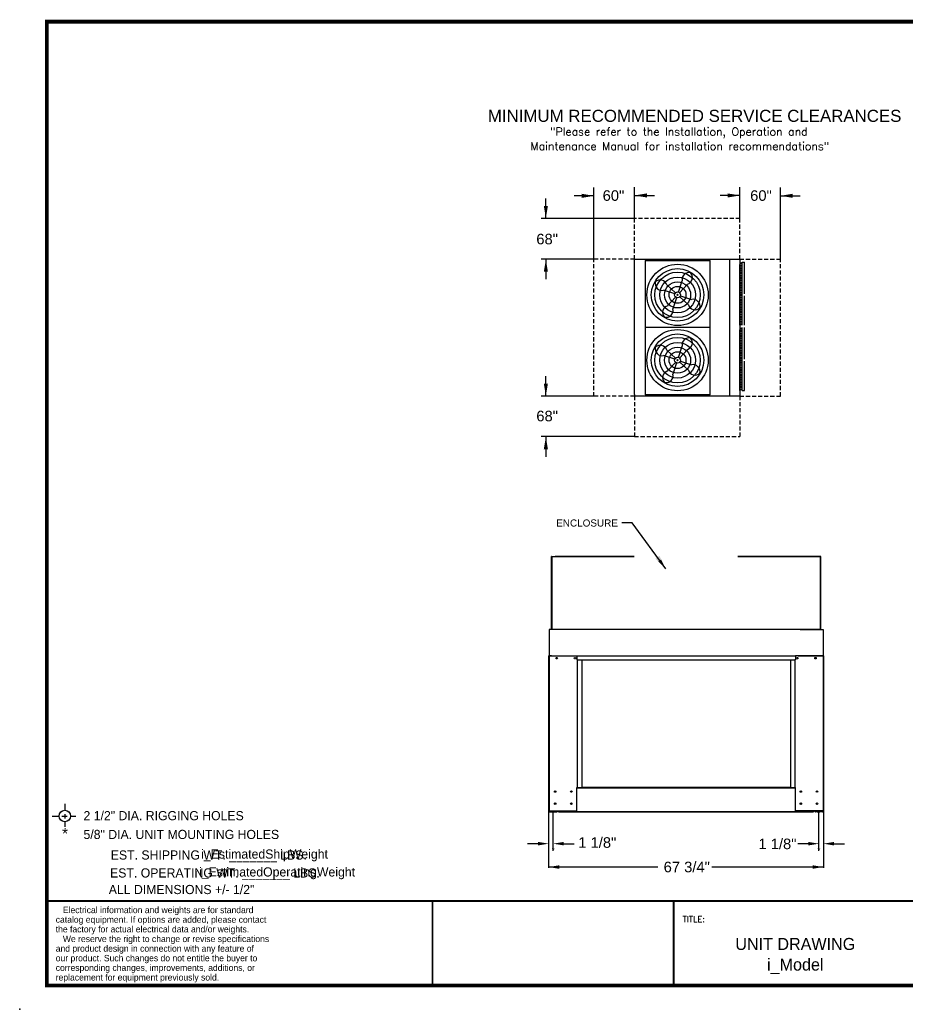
# Model space of a CAD drawing. Extents: x -120 to 272, y -24 to 223.
# Drawn here: x -119.8 to 98.8, y -23.9 to 220.1 of the extents above; entities that cross this region are included whole.
import ezdxf
from ezdxf.enums import TextEntityAlignment as Align

# ---------------------------------------------------------------- set-up
doc = ezdxf.new("R2010")
doc.units = 0
doc.header["$MEASUREMENT"] = 0
doc.linetypes.add('DASHED', pattern=[0.75, 0.5, -0.25])
doc.layers.get('0').update_dxf_attribs({"color": 1, "linetype": 'CONTINUOUS'})
doc.styles.add('dimentions', font='ARIAL.TTF')
doc.styles.add('SIMPLEX', font='SIMPLEX')
doc.dimstyles.get("Standard").update_dxf_attribs({"dimtxt": 0.18, "dimasz": 0.18, "dimexe": 0.18, "dimexo": 0.0625, "dimgap": 0.09, "dimtad": 0, "dimtih": 1, "dimtoh": 1, "dimdec": 4, "dimzin": 0, "dimdsep": 46, "dimtxsty": 'STANDARD', "dimcen": 0.09, "dimadec": 0, "dimazin": 0, "dimtfac": 1, "dimtdec": 4, "dimtofl": 0, "dimtmove": 0, "dimatfit": 3, "dimfxl": 1, "dimtolj": 1, "dimtzin": 0, "dimarcsym": 0})

msp = doc.modelspace()

# ---------------------------------------------------------------- linework, layer by layer
at = {"color": 1, "lineweight": 30}
for p, q in [((21.68, 161.07), (21.68, 178.72)), ((31.68, 171.07), (31.68, 178.82)), ((31.68, 171.07), (31.68, 178.82)), ((57.62, 171.07), (57.62, 178.82)), ((57.62, 171.07), (57.62, 178.82)), ((67.62, 161.07), (67.62, 178.72)), ((9.82, 171.15), (9.82, 176.02)), ((21.68, 176.68), (16.82, 176.68)), ((31.68, 176.77), (36.55, 176.77)), ((57.62, 176.77), (52.76, 176.77)), ((67.62, 176.68), (72.49, 176.68)), ((9.82, 160.99), (9.82, 156.13)), ((9.82, 127.38), (9.82, 132.24)), ((9.82, 117.22), (9.82, 112.36)), ((37.42, 11.19), (10.51, 11.19)), ((78.15, 11.19), (50.74, 11.19))]:
    msp.add_line(p, q, dxfattribs=at)
at = {"color": 1, "ltscale": 5}
for p, q in [((31.61, 171.07), (8.68, 171.07)), ((21.68, 161.07), (8.68, 161.07)), ((21.68, 127.3), (8.68, 127.3)), ((31.61, 117.3), (8.68, 117.3))]:
    msp.add_line(p, q, dxfattribs=at)
at = {"color": 1, "linetype": 'DASHED', "ltscale": 2}
for p, q in [((31.68, 161.07), (31.68, 171.07)), ((57.62, 171.07), (31.68, 171.07)), ((57.62, 161.07), (57.62, 171.07)), ((31.68, 161.07), (21.68, 161.07)), ((21.68, 127.3), (21.68, 161.07)), ((57.62, 161.07), (67.62, 161.07)), ((67.62, 127.3), (67.62, 161.07)), ((31.68, 127.3), (21.68, 127.3)), ((31.68, 127.3), (31.68, 117.3)), ((57.62, 127.3), (67.62, 127.3)), ((57.62, 127.3), (57.62, 117.3)), ((31.68, 117.3), (57.62, 117.3))]:
    msp.add_line(p, q, dxfattribs=at)
at = {"color": 1, "linetype": 'Continuous'}
for p, q in [((31.68, 127.67), (31.68, 161.07)), ((31.68, 161.07), (57.62, 161.07)), ((57.62, 161.07), (57.62, 127.3)), ((57.59, 144.64), (57.59, 144.64)), ((57.59, 144.64), (57.59, 144.64)), ((57.62, 144.64), (57.62, 144.64)), ((57.59, 127.3), (32.03, 127.3)), ((11.22, 69.79), (11.22, 87.74)), ((11.27, 87.74), (11.22, 87.74)), ((11.23, 69.79), (11.23, 87.74)), ((11.27, 87.74), (11.23, 87.74)), ((11.27, 87.79), (12.11, 87.79)), ((11.27, 87.79), (11.27, 87.74)), ((11.27, 87.79), (12.11, 87.79)), ((11.27, 87.79), (11.27, 87.74)), ((11.27, 69.79), (11.27, 87.74)), ((11.27, 87.74), (11.32, 87.74)), ((11.27, 87.74), (12.11, 87.74)), ((11.27, 69.79), (11.27, 87.74)), ((11.27, 87.74), (11.32, 87.74)), ((11.27, 87.74), (12.11, 87.74)), ((11.27, 87.69), (11.32, 87.69)), ((11.27, 87.69), (11.32, 87.69)), ((11.32, 87.69), (11.32, 87.74)), ((11.32, 87.69), (11.32, 87.74)), ((11.32, 87.69), (11.32, 69.79)), ((11.32, 87.69), (11.32, 87.69)), ((11.32, 87.69), (11.32, 69.79)), ((11.32, 87.69), (11.32, 87.69)), ((31.54, 87.69), (11.32, 87.69)), ((31.54, 87.69), (11.32, 87.69)), ((12.11, 87.74), (12.11, 87.79)), ((12.11, 87.74), (12.11, 87.79)), ((12.11, 87.74), (12.11, 87.74)), ((12.16, 87.74), (12.11, 87.74)), ((12.12, 87.74), (12.12, 87.74)), ((12.16, 87.74), (12.12, 87.74)), ((12.16, 87.74), (12.16, 87.74)), ((12.16, 87.74), (12.16, 87.74)), ((31.54, 87.74), (12.16, 87.74)), ((31.54, 87.74), (12.16, 87.74)), ((76.61, 87.74), (57.16, 87.74)), ((76.6, 87.74), (57.16, 87.74)), ((77.45, 87.69), (57.16, 87.69)), ((77.44, 87.69), (57.16, 87.69)), ((76.6, 87.74), (76.6, 87.74)), ((76.6, 87.74), (76.65, 87.74)), ((76.61, 87.74), (76.61, 87.74)), ((76.61, 87.74), (76.66, 87.74)), ((77.49, 87.79), (76.65, 87.79)), ((76.65, 87.79), (76.65, 87.74)), ((77.49, 87.74), (76.65, 87.74)), ((76.65, 87.74), (76.65, 87.74)), ((77.5, 87.79), (76.66, 87.79)), ((76.66, 87.79), (76.66, 87.74)), ((77.5, 87.74), (76.66, 87.74)), ((76.66, 87.74), (76.66, 87.74)), ((77.49, 87.74), (77.44, 87.74)), ((77.44, 87.69), (77.44, 87.74)), ((77.45, 87.69), (77.44, 87.69)), ((77.5, 87.74), (77.45, 87.74)), ((77.45, 87.69), (77.45, 87.74)), ((77.45, 69.79), (77.45, 87.69)), ((77.45, 87.69), (77.5, 87.69)), ((77.45, 87.69), (77.45, 87.69)), ((77.45, 69.79), (77.45, 87.69)), ((77.45, 87.69), (77.49, 87.69)), ((77.49, 87.74), (77.49, 87.79)), ((77.49, 69.79), (77.49, 87.74)), ((77.54, 87.74), (77.49, 87.74)), ((77.5, 87.74), (77.5, 87.79)), ((77.5, 69.79), (77.5, 87.74)), ((77.55, 87.74), (77.5, 87.74)), ((77.54, 69.79), (77.54, 87.74)), ((77.55, 69.79), (77.55, 87.74)), ((10.62, 69.79), (10.61, 63.3)), ((11.32, 69.79), (10.62, 69.79)), ((77.45, 69.79), (11.32, 69.79)), ((77.45, 69.79), (72.47, 69.79)), ((72.47, 69.79), (77.45, 69.79)), ((72.47, 69.79), (77.45, 69.79)), ((77.45, 69.79), (77.44, 69.79)), ((77.45, 69.79), (77.44, 69.79)), ((77.45, 69.79), (77.44, 69.79)), ((77.44, 69.79), (77.44, 69.79)), ((77.45, 69.79), (77.45, 69.79)), ((77.45, 69.79), (77.45, 69.79)), ((77.45, 69.79), (77.45, 69.79)), ((77.5, 69.79), (77.45, 69.79)), ((77.45, 69.79), (77.45, 69.79)), ((77.45, 69.79), (77.45, 69.79)), ((77.45, 69.79), (77.45, 69.79)), ((77.45, 69.79), (77.45, 69.79)), ((77.5, 69.79), (77.45, 69.79)), ((77.45, 69.79), (77.45, 69.79)), ((77.45, 69.79), (77.45, 69.79)), ((77.45, 69.79), (77.45, 69.79)), ((77.45, 69.79), (77.45, 69.79)), ((77.49, 69.79), (77.45, 69.79)), ((77.54, 69.79), (77.49, 69.79)), ((77.55, 69.79), (77.5, 69.79)), ((77.55, 69.79), (77.5, 69.79)), ((77.54, 69.79), (78.12, 69.79)), ((77.55, 69.79), (78.12, 69.79)), ((77.55, 69.79), (78.12, 69.79)), ((78.12, 69.79), (78.12, 63.3)), ((10.51, 63.3), (10.5, 62.3)), ((10.5, 62.3), (10.5, 30.8)), ((10.51, 62.3), (10.5, 62.3)), ((10.52, 63.3), (10.51, 62.3)), ((10.52, 63.3), (10.51, 62.3)), ((10.51, 63.3), (10.51, 25.05)), ((10.51, 63.3), (10.62, 63.3)), ((10.51, 63.3), (10.51, 63.3)), ((10.51, 62.3), (10.51, 30.8)), ((10.52, 62.3), (10.51, 62.3)), ((10.52, 62.3), (10.51, 62.3)), ((10.52, 63.3), (10.52, 25.05)), ((10.52, 63.3), (10.63, 63.3)), ((10.52, 63.3), (10.52, 63.3)), ((10.52, 63.3), (10.52, 63.3)), ((10.52, 63.3), (10.63, 63.3)), ((10.62, 63.3), (10.62, 25.05)), ((10.62, 63.3), (17.45, 63.3)), ((11.18, 63.3), (10.62, 63.3)), ((11.18, 63.3), (10.62, 63.3)), ((10.62, 63.3), (10.62, 63.3)), ((10.63, 63.3), (10.63, 25.05)), ((11.19, 63.3), (10.63, 63.3)), ((11.19, 63.3), (10.63, 63.3)), ((10.63, 63.3), (10.63, 63.3)), ((10.63, 63.3), (10.63, 63.3)), ((11.19, 63.3), (10.63, 63.3)), ((11.19, 63.3), (10.63, 63.3)), ((10.68, 63.3), (10.68, 63.3)), ((10.68, 63.3), (10.68, 63.3)), ((10.68, 63.3), (10.68, 63.3)), ((10.68, 63.3), (10.68, 63.3)), ((10.68, 63.3), (10.68, 63.3)), ((10.68, 63.3), (10.68, 63.3)), ((17.45, 63.3), (17.45, 62.3)), ((17.45, 63.3), (71.29, 63.3)), ((17.45, 62.3), (17.53, 62.3)), ((17.53, 62.3), (17.53, 30.8)), ((17.53, 62.3), (71.2, 62.3)), ((18.66, 62.3), (18.66, 30.8)), ((70.08, 62.3), (70.08, 30.8)), ((71.2, 62.3), (71.2, 30.8)), ((71.29, 62.3), (71.2, 62.3)), ((78.12, 63.3), (71.29, 63.3)), ((71.29, 63.3), (71.29, 62.3)), ((71.99, 63.3), (77.44, 63.3)), ((78.12, 63.3), (71.99, 63.3)), ((78.12, 63.3), (71.99, 63.3)), ((71.99, 63.3), (77.44, 63.3)), ((77.43, 63.3), (77.43, 63.3)), ((77.43, 63.3), (77.43, 63.3)), ((77.43, 63.3), (77.43, 63.3)), ((77.43, 63.3), (77.43, 63.3)), ((77.49, 63.3), (77.43, 63.3)), ((77.44, 63.3), (77.44, 63.3)), ((77.44, 63.3), (77.44, 63.3)), ((77.44, 63.3), (77.44, 63.3)), ((77.44, 63.3), (77.44, 63.3)), ((77.5, 63.3), (77.44, 63.3)), ((77.5, 63.3), (77.44, 63.3)), ((77.44, 63.3), (77.44, 63.3)), ((77.44, 63.3), (77.44, 63.3)), ((77.44, 63.3), (77.44, 63.3)), ((77.44, 63.3), (77.44, 63.3)), ((77.49, 63.3), (77.56, 63.3)), ((77.5, 63.3), (77.56, 63.3)), ((77.5, 63.3), (77.56, 63.3)), ((77.56, 63.3), (78.12, 63.3)), ((77.56, 63.3), (78.12, 63.3)), ((77.56, 63.3), (77.56, 63.3)), ((77.56, 63.3), (77.56, 63.3)), ((77.56, 63.3), (78.12, 63.3)), ((77.56, 63.3), (78.12, 63.3)), ((77.56, 63.3), (78.12, 63.3)), ((77.56, 63.3), (78.12, 63.3)), ((77.56, 63.3), (77.56, 63.3)), ((78.06, 63.3), (78.06, 63.3)), ((78.06, 63.3), (78.06, 63.3)), ((78.06, 63.3), (78.06, 63.3)), ((78.06, 63.3), (78.06, 63.3)), ((78.06, 63.3), (78.06, 63.3)), ((78.06, 63.3), (78.06, 63.3)), ((78.12, 63.3), (78.12, 25.05)), ((78.23, 63.3), (78.12, 63.3)), ((78.12, 63.3), (78.12, 63.3)), ((78.12, 63.3), (78.12, 63.3)), ((78.12, 63.3), (78.12, 63.3)), ((78.12, 63.3), (78.12, 63.3)), ((78.23, 63.3), (78.12, 63.3)), ((78.12, 63.3), (78.12, 25.05)), ((78.22, 63.3), (78.12, 63.3)), ((78.12, 63.3), (78.12, 63.3)), ((78.12, 63.3), (78.12, 63.3)), ((78.22, 63.3), (78.22, 25.05)), ((78.23, 63.3), (78.23, 25.05)), ((17.54, 57.48), (17.54, 30.8)), ((18.67, 57.69), (18.67, 30.8)), ((70.08, 58.08), (70.08, 30.8)), ((10.5, 30.8), (10.51, 25.05)), ((10.51, 30.8), (10.5, 30.8)), ((10.5, 30.8), (10.5, 30.8)), ((10.5, 30.8), (10.51, 30.8)), ((10.51, 30.8), (10.52, 25.05)), ((10.52, 30.8), (10.51, 30.8)), ((10.51, 30.8), (10.51, 30.8)), ((10.51, 30.8), (10.52, 30.8)), ((10.51, 30.8), (10.51, 30.8)), ((10.52, 30.8), (10.52, 30.8)), ((12.24, 29.67), (11.98, 29.67)), ((12.24, 29.67), (11.98, 29.67)), ((12.24, 29.67), (11.98, 29.67)), ((12.24, 29.67), (11.98, 29.67)), ((12.11, 29.99), (12.1, 29.99)), ((12.11, 29.99), (12.1, 29.99)), ((12.12, 29.99), (12.11, 29.99)), ((12.12, 29.99), (12.11, 29.99)), ((16.24, 29.67), (15.98, 29.67)), ((16.24, 29.67), (15.98, 29.67)), ((16.24, 29.67), (15.98, 29.67)), ((16.24, 29.67), (15.98, 29.67)), ((16.11, 29.99), (16.1, 29.99)), ((16.11, 29.99), (16.1, 29.99)), ((16.12, 29.99), (16.11, 29.99)), ((16.12, 29.99), (16.11, 29.99)), ((17.45, 25.05), (17.45, 30.8)), ((17.45, 30.8), (17.53, 30.8)), ((17.45, 30.8), (17.53, 30.8)), ((17.45, 30.7), (71.29, 30.7)), ((17.46, 25.05), (17.46, 30.8)), ((17.46, 30.8), (17.54, 30.8)), ((17.46, 30.8), (17.54, 30.8)), ((17.46, 30.7), (71.29, 30.7)), ((17.64, 30.8), (17.53, 30.8)), ((17.53, 30.8), (17.53, 30.8)), ((17.54, 30.8), (17.53, 30.8)), ((17.65, 30.8), (17.54, 30.8)), ((17.54, 30.8), (17.54, 30.8)), ((17.54, 30.8), (17.54, 30.8)), ((17.54, 30.8), (17.65, 30.8)), ((17.54, 30.8), (17.64, 30.8)), ((17.64, 30.8), (71.1, 30.8)), ((17.64, 30.8), (17.64, 30.8)), ((17.64, 30.8), (17.64, 30.8)), ((17.65, 30.8), (71.1, 30.8)), ((17.65, 30.8), (17.65, 30.8)), ((17.65, 30.8), (17.65, 30.8)), ((70.08, 30.8), (18.66, 30.8)), ((18.66, 30.8), (70.08, 30.8)), ((18.66, 30.8), (18.66, 30.8)), ((70.08, 30.8), (18.67, 30.8)), ((18.67, 30.8), (70.08, 30.8)), ((18.67, 30.8), (18.67, 30.8)), ((70.08, 30.8), (70.08, 30.8)), ((70.08, 30.8), (70.08, 30.8)), ((71.1, 30.8), (71.1, 30.8)), ((71.1, 30.8), (71.1, 30.8)), ((71.1, 30.8), (71.21, 30.8)), ((71.21, 30.8), (71.1, 30.8)), ((71.1, 30.8), (71.1, 30.8)), ((71.1, 30.8), (71.1, 30.8)), ((71.1, 30.8), (71.2, 30.8)), ((71.2, 30.8), (71.1, 30.8)), ((71.29, 30.8), (71.2, 30.8)), ((71.2, 30.8), (71.2, 30.8)), ((71.2, 30.8), (71.2, 30.8)), ((71.29, 30.8), (71.2, 30.8)), ((71.29, 30.8), (71.21, 30.8)), ((71.21, 30.8), (71.21, 30.8)), ((71.21, 30.8), (71.21, 30.8)), ((71.29, 30.8), (71.21, 30.8)), ((71.29, 25.05), (71.29, 30.8)), ((71.29, 25.05), (71.29, 30.8)), ((72.76, 29.67), (72.5, 29.67)), ((72.76, 29.67), (72.5, 29.67)), ((72.77, 29.67), (72.51, 29.67)), ((72.77, 29.67), (72.51, 29.67)), ((72.64, 29.99), (72.63, 29.99)), ((72.64, 29.99), (72.63, 29.99)), ((72.64, 29.99), (72.63, 29.99)), ((72.64, 29.99), (72.63, 29.99)), ((76.76, 29.67), (76.5, 29.67)), ((76.76, 29.67), (76.5, 29.67)), ((76.77, 29.67), (76.51, 29.67)), ((76.77, 29.67), (76.51, 29.67)), ((76.64, 29.99), (76.63, 29.99)), ((76.64, 29.99), (76.63, 29.99)), ((76.64, 29.99), (76.63, 29.99)), ((76.64, 29.99), (76.63, 29.99)), ((78.22, 30.8), (78.22, 30.8)), ((78.22, 30.8), (78.22, 30.8)), ((78.23, 30.8), (78.23, 30.8)), ((78.23, 30.8), (78.23, 30.8)), ((12.11, 26.99), (12.1, 26.99)), ((12.11, 26.99), (12.1, 26.99)), ((12.12, 26.99), (12.11, 26.99)), ((12.12, 26.99), (12.11, 26.99)), ((16.11, 26.99), (16.1, 26.99)), ((16.11, 26.99), (16.1, 26.99)), ((16.12, 26.99), (16.11, 26.99)), ((16.12, 26.99), (16.11, 26.99)), ((72.64, 26.99), (72.63, 26.99)), ((72.64, 26.99), (72.63, 26.99)), ((72.64, 26.99), (72.63, 26.99)), ((72.64, 26.99), (72.63, 26.99)), ((76.64, 26.99), (76.63, 26.99)), ((76.64, 26.99), (76.63, 26.99)), ((76.64, 26.99), (76.63, 26.99)), ((76.64, 26.99), (76.63, 26.99)), ((10.51, 25.8), (10.51, 10.97)), ((10.51, 25.05), (10.51, 25.05)), ((10.62, 25.05), (10.51, 25.05)), ((10.62, 25.05), (10.51, 25.05)), ((10.51, 25.05), (10.51, 25.05)), ((10.51, 24.45), (10.51, 15.15)), ((10.52, 25.05), (10.52, 25.05)), ((10.62, 25.05), (10.52, 25.05)), ((10.63, 25.05), (10.52, 25.05)), ((10.52, 25.05), (10.52, 25.05)), ((10.62, 25.05), (10.61, 24.91)), ((10.62, 25.05), (10.61, 24.91)), ((10.72, 24.91), (10.61, 24.91)), ((10.71, 24.91), (10.61, 24.91)), ((10.63, 25.05), (10.62, 25.05)), ((10.62, 25.05), (17.45, 25.05)), ((10.62, 25.05), (17.45, 25.05)), ((10.62, 25.05), (10.62, 25.05)), ((10.62, 25.05), (10.62, 25.05)), ((10.63, 25.05), (17.46, 25.05)), ((10.63, 25.05), (17.46, 25.05)), ((10.63, 25.05), (10.63, 25.05)), ((10.71, 25.05), (10.71, 24.99)), ((10.71, 24.99), (10.71, 24.91)), ((10.71, 24.99), (10.71, 24.99)), ((10.82, 24.99), (10.71, 24.99)), ((10.71, 24.99), (10.82, 24.99)), ((10.71, 24.91), (12.5, 24.91)), ((10.71, 24.8), (10.71, 24.91)), ((10.71, 24.8), (12.5, 24.8)), ((10.71, 24.8), (12.5, 24.8)), ((10.72, 25.05), (10.72, 24.99)), ((10.72, 24.99), (10.72, 24.91)), ((10.72, 24.99), (10.72, 24.99)), ((10.82, 24.99), (10.72, 24.99)), ((10.72, 24.99), (10.82, 24.99)), ((10.72, 24.91), (12.51, 24.91)), ((10.72, 24.8), (10.72, 24.91)), ((10.72, 24.8), (12.51, 24.8)), ((10.72, 24.8), (12.51, 24.8)), ((10.82, 25.05), (10.82, 24.99)), ((10.82, 25.05), (10.82, 24.99)), ((10.82, 24.99), (12.97, 24.99)), ((10.82, 24.99), (12.97, 24.99)), ((10.82, 24.99), (10.82, 24.99)), ((10.82, 24.99), (10.82, 24.99)), ((10.82, 24.99), (12.96, 24.99)), ((10.82, 24.99), (12.96, 24.99)), ((10.82, 24.99), (10.82, 24.99)), ((10.82, 24.99), (10.82, 24.99)), ((12.05, 24.8), (11.42, 24.8)), ((12.05, 24.8), (11.42, 24.8)), ((12.05, 24.8), (11.43, 24.8)), ((12.05, 24.8), (11.43, 24.8)), ((11.64, 15.15), (11.64, 25.05)), ((12.5, 24.91), (12.5, 24.99)), ((12.5, 24.91), (12.5, 24.8)), ((12.61, 24.91), (12.5, 24.91)), ((12.51, 24.91), (12.51, 24.99)), ((12.51, 24.91), (12.51, 24.8)), ((12.61, 24.91), (12.51, 24.91)), ((12.61, 24.91), (12.61, 24.99)), ((12.61, 24.91), (12.61, 24.99)), ((12.95, 24.91), (12.95, 24.99)), ((12.95, 24.91), (12.95, 24.8)), ((12.96, 24.91), (12.95, 24.91)), ((75.78, 24.8), (12.95, 24.8)), ((75.78, 24.8), (12.95, 24.8)), ((12.96, 24.91), (12.96, 24.99)), ((12.96, 24.99), (12.96, 24.91)), ((12.96, 24.91), (12.96, 24.8)), ((12.97, 24.91), (12.96, 24.91)), ((12.96, 24.91), (75.78, 24.91)), ((12.96, 24.91), (12.96, 24.8)), ((75.78, 24.8), (12.96, 24.8)), ((75.78, 24.8), (12.96, 24.8)), ((12.96, 24.8), (75.78, 24.8)), ((12.96, 24.8), (75.78, 24.8)), ((12.97, 24.99), (12.97, 24.91)), ((12.97, 24.91), (75.78, 24.91)), ((12.97, 24.91), (12.97, 24.8)), ((12.97, 24.8), (75.78, 24.8)), ((12.97, 24.8), (75.78, 24.8)), ((17.45, 25.05), (17.45, 25.05)), ((17.46, 25.05), (17.46, 25.05)), ((78.12, 25.05), (71.29, 25.05)), ((78.12, 25.05), (71.29, 25.05)), ((71.29, 25.05), (71.29, 25.05)), ((78.12, 25.05), (71.29, 25.05)), ((78.12, 25.05), (71.29, 25.05)), ((71.29, 25.05), (71.29, 25.05)), ((77.93, 24.99), (75.78, 24.99)), ((75.78, 24.99), (75.78, 24.91)), ((77.93, 24.99), (75.78, 24.99)), ((77.92, 24.99), (75.78, 24.99)), ((75.78, 24.99), (75.78, 24.91)), ((77.92, 24.99), (75.78, 24.99)), ((75.78, 24.8), (75.78, 24.91)), ((75.78, 24.8), (75.78, 24.91)), ((76.12, 24.91), (76.12, 24.99)), ((76.12, 24.91), (76.12, 24.99)), ((76.12, 24.91), (76.23, 24.91)), ((76.12, 24.91), (76.22, 24.91)), ((76.22, 24.91), (76.22, 24.99)), ((76.22, 24.91), (76.22, 24.8)), ((78.01, 24.91), (76.22, 24.91)), ((78.01, 24.8), (76.22, 24.8)), ((78.01, 24.8), (76.22, 24.8)), ((76.23, 24.91), (76.23, 24.99)), ((76.23, 24.91), (76.23, 24.8)), ((78.02, 24.91), (76.23, 24.91)), ((78.02, 24.8), (76.23, 24.8)), ((78.02, 24.8), (76.23, 24.8)), ((76.68, 24.8), (77.31, 24.8)), ((76.68, 24.8), (77.31, 24.8)), ((76.69, 24.8), (77.31, 24.8)), ((76.69, 24.8), (77.31, 24.8)), ((77.1, 15.15), (77.1, 25.05)), ((77.92, 24.99), (77.92, 25.05)), ((77.92, 24.99), (77.92, 24.99)), ((77.92, 24.99), (78.03, 24.99)), ((77.92, 24.99), (77.92, 24.99)), ((77.92, 24.99), (78.03, 24.99)), ((77.93, 24.99), (77.93, 25.05)), ((77.93, 24.99), (77.93, 24.99)), ((77.93, 24.99), (78.03, 24.99)), ((77.93, 24.99), (77.93, 24.99)), ((77.93, 24.99), (78.03, 24.99)), ((78.03, 24.99), (78.01, 24.91)), ((78.01, 24.8), (78.01, 24.91)), ((78.01, 24.91), (78.12, 24.91)), ((78.03, 24.99), (78.02, 24.91)), ((78.02, 24.8), (78.02, 24.91)), ((78.02, 24.91), (78.12, 24.91)), ((78.03, 25.05), (78.03, 24.99)), ((78.03, 25.05), (78.03, 24.99)), ((78.03, 24.99), (78.03, 24.99)), ((78.03, 24.99), (78.03, 24.99)), ((78.12, 25.05), (78.12, 25.05)), ((78.12, 25.05), (78.23, 25.05)), ((78.12, 25.05), (78.23, 25.05)), ((78.12, 25.05), (78.12, 25.05)), ((78.12, 25.05), (78.12, 24.91)), ((78.12, 25.05), (78.12, 25.05)), ((78.12, 25.05), (78.22, 25.05)), ((78.12, 25.05), (78.22, 25.05)), ((78.12, 25.05), (78.12, 25.05)), ((78.12, 25.05), (78.12, 24.91)), ((78.22, 25.05), (78.22, 25.05)), ((78.22, 25.05), (78.22, 25.05)), ((78.23, 25.8), (78.23, 10.97)), ((78.23, 25.05), (78.23, 25.05)), ((78.23, 25.05), (78.23, 25.05)), ((78.23, 24.45), (78.23, 15.15))]:
    msp.add_line(p, q, dxfattribs=at)
at = {"color": 1}
for p, q in [((55.14, 127.3), (55.14, 161.07)), ((34.27, 160.75), (50.27, 160.75)), ((34.27, 160.75), (34.27, 127.65)), ((50.27, 143.75), (50.27, 160.75)), ((57.62, 144.75), (57.62, 159.75)), ((41.74, 152.75), (39.61, 154.7)), ((42.5, 152.95), (43.4, 155.68)), ((42.77, 152.79), (44.72, 154.91)), ((57.62, 154.07), (57.62, 150.43)), ((41.58, 152.48), (38.84, 153.38)), ((41.78, 151.71), (39.83, 149.59)), ((42.04, 151.56), (41.14, 148.82)), ((42.81, 151.76), (44.93, 149.81)), ((42.97, 152.02), (45.7, 151.12)), ((31.68, 136.34), (31.68, 149.23)), ((50.27, 144.2), (34.27, 144.2)), ((50.27, 127.65), (50.27, 144.65)), ((57.62, 128.65), (57.62, 143.65)), ((42.5, 136.85), (43.4, 139.58)), ((41.58, 136.38), (38.84, 137.29)), ((41.74, 136.65), (39.61, 138.6)), ((42.77, 136.69), (44.72, 138.81)), ((57.62, 137.97), (57.62, 134.33)), ((41.78, 135.62), (39.83, 133.5)), ((42.04, 135.46), (41.14, 132.73)), ((42.81, 135.66), (44.93, 133.71)), ((42.97, 135.92), (45.7, 135.02)), ((31.68, 127.67), (31.68, 127.3)), ((32.03, 127.3), (31.68, 127.3)), ((50.27, 127.65), (34.27, 127.65)), ((57.59, 127.3), (57.62, 127.3))]:
    msp.add_line(p, q, dxfattribs=at)
at = {"color": 1, "ltscale": 7}
for p, q in [((57.6, 160.13), (58.21, 160.13)), ((57.6, 159.98), (58.21, 159.98)), ((57.6, 159.53), (58.21, 159.53)), ((57.6, 159.38), (58.21, 159.38)), ((57.6, 158.93), (58.21, 158.93)), ((57.6, 158.78), (58.21, 158.78)), ((58.2, 160.32), (58.73, 160.32)), ((58.2, 144.79), (58.2, 160.32)), ((58.73, 152.51), (58.73, 160.32)), ((57.6, 158.33), (58.21, 158.33)), ((57.6, 158.18), (58.21, 158.18)), ((57.6, 157.73), (58.21, 157.73)), ((57.6, 157.58), (58.21, 157.58)), ((57.6, 157.13), (58.21, 157.13)), ((57.6, 156.98), (58.21, 156.98)), ((57.6, 156.53), (58.21, 156.53)), ((57.6, 156.38), (58.21, 156.38)), ((57.6, 155.93), (58.21, 155.93)), ((57.6, 155.78), (58.21, 155.78)), ((57.6, 155.33), (58.21, 155.33)), ((57.6, 155.18), (58.21, 155.18)), ((57.6, 154.73), (58.21, 154.73)), ((57.6, 154.58), (58.21, 154.58)), ((57.6, 154.13), (58.21, 154.13)), ((57.6, 153.98), (58.21, 153.98)), ((57.6, 153.53), (58.21, 153.53)), ((57.6, 153.38), (58.21, 153.38)), ((57.6, 152.93), (58.21, 152.93)), ((57.6, 152.78), (58.21, 152.78)), ((57.6, 152.33), (58.21, 152.33)), ((57.6, 152.18), (58.21, 152.18)), ((57.6, 151.73), (58.21, 151.73)), ((57.6, 151.58), (58.21, 151.58)), ((58.73, 144.79), (58.73, 151.99)), ((57.6, 151.13), (58.21, 151.13)), ((57.6, 150.98), (58.21, 150.98)), ((57.6, 150.53), (58.21, 150.53)), ((57.6, 150.38), (58.21, 150.38)), ((57.6, 149.93), (58.21, 149.93)), ((57.6, 149.78), (58.21, 149.78)), ((57.6, 149.33), (58.21, 149.33)), ((57.6, 149.18), (58.21, 149.18)), ((57.6, 148.73), (58.21, 148.73)), ((57.6, 148.58), (58.21, 148.58)), ((57.6, 148.13), (58.21, 148.13)), ((57.6, 147.98), (58.21, 147.98)), ((57.6, 147.53), (58.21, 147.53)), ((57.6, 147.38), (58.21, 147.38)), ((57.6, 146.93), (58.21, 146.93)), ((57.6, 146.78), (58.21, 146.78)), ((57.6, 146.33), (58.21, 146.33)), ((57.6, 146.18), (58.21, 146.18)), ((57.6, 145.73), (58.21, 145.73)), ((57.6, 145.58), (58.21, 145.58)), ((57.6, 145.13), (58.21, 145.13)), ((57.6, 144.98), (58.21, 144.98)), ((57.6, 144.04), (58.21, 144.04)), ((58.2, 128.69), (58.2, 144.22)), ((58.73, 136.42), (58.73, 144.22)), ((57.6, 143.89), (58.21, 143.89)), ((57.6, 143.44), (58.21, 143.44)), ((57.6, 143.29), (58.21, 143.29)), ((57.6, 142.84), (58.21, 142.84)), ((57.6, 142.69), (58.21, 142.69)), ((57.6, 142.24), (58.21, 142.24)), ((57.6, 142.09), (58.21, 142.09)), ((57.6, 141.64), (58.21, 141.64)), ((57.6, 141.49), (58.21, 141.49)), ((57.6, 141.04), (58.21, 141.04)), ((57.6, 140.89), (58.21, 140.89)), ((57.6, 140.44), (58.21, 140.44)), ((57.6, 140.29), (58.21, 140.29)), ((57.6, 139.84), (58.21, 139.84)), ((57.6, 139.69), (58.21, 139.69)), ((57.6, 139.24), (58.21, 139.24)), ((57.6, 139.09), (58.21, 139.09)), ((57.6, 138.64), (58.21, 138.64)), ((57.6, 138.49), (58.21, 138.49)), ((57.6, 138.04), (58.21, 138.04)), ((57.6, 137.89), (58.21, 137.89)), ((57.6, 137.44), (58.21, 137.44)), ((57.6, 137.29), (58.21, 137.29)), ((57.6, 136.84), (58.21, 136.84)), ((57.6, 136.69), (58.21, 136.69)), ((57.6, 136.24), (58.21, 136.24)), ((57.6, 136.09), (58.21, 136.09)), ((57.6, 135.64), (58.21, 135.64)), ((57.6, 135.49), (58.21, 135.49)), ((57.6, 135.04), (58.21, 135.04)), ((57.6, 134.44), (58.21, 134.44)), ((57.6, 134.29), (58.21, 134.29)), ((58.73, 128.69), (58.73, 135.89)), ((57.6, 133.84), (58.21, 133.84)), ((57.6, 133.69), (58.21, 133.69)), ((57.6, 133.24), (58.21, 133.24)), ((57.6, 133.09), (58.21, 133.09)), ((57.6, 132.64), (58.21, 132.64)), ((57.6, 132.49), (58.21, 132.49)), ((57.6, 132.04), (58.21, 132.04)), ((57.6, 131.89), (58.21, 131.89)), ((57.6, 131.44), (58.21, 131.44)), ((57.6, 131.29), (58.21, 131.29)), ((57.6, 130.84), (58.21, 130.84)), ((57.6, 130.69), (58.21, 130.69)), ((57.6, 130.24), (58.21, 130.24)), ((57.6, 130.09), (58.21, 130.09)), ((57.6, 129.64), (58.21, 129.64)), ((57.6, 129.49), (58.21, 129.49)), ((57.6, 129.04), (58.21, 129.04)), ((57.6, 128.89), (58.21, 128.89)), ((58.2, 128.69), (58.73, 128.69))]:
    msp.add_line(p, q, dxfattribs=at)
at = {"lineweight": 30}
for p, q in [((-108.7, 26.8), (-108.7, 25.31)), ((-111.8, 23.77), (-110.29, 23.77)), ((-109.41, 23.77), (-108.13, 23.77)), ((-108.7, 24.25), (-108.7, 23.12)), ((-108.7, 22.31), (-108.7, 21.13)), ((-107.25, 23.77), (-105.95, 23.77)), ((-18.1, -18), (-18.1, 2.79)), ((41.3, -18), (41.3, 2.79))]:
    msp.add_line(p, q, dxfattribs=at)
at = {"color": 1, "linetype": 'ByBlock', "lineweight": 30}
for p, q in [((7.92, 16.95), (5.33, 16.95)), ((14.23, 16.95), (16.82, 16.95)), ((74.51, 16.95), (71.92, 16.95)), ((80.82, 16.95), (83.41, 16.95))]:
    msp.add_line(p, q, dxfattribs=at)
at = {"const_width": 0.95}
msp.add_lwpolyline([(-113.14, -18), (267.02, -18), (267.02, 219.6), (-113.14, 219.6), (-113.14, -18)], dxfattribs=at)
at = {"lineweight": 30, "const_width": 0.475}
for points in [[(-17.54, 2.79), (-113.14, 2.79)], [(267.02, 2.79), (-18.1, 2.79), (-18.1, -18)], [(41.3, 2.79), (41.3, -18)]]:
    msp.add_lwpolyline(points, dxfattribs=at)
at = {"color": 1}
for centre, radius in [((42.27, 152.25), 7.55), ((42.27, 152.25), 6.47), ((42.27, 152.25), 5.61), ((42.27, 152.25), 4.4), ((42.27, 152.25), 3.22), ((42.27, 152.25), 2.08), ((42.27, 152.25), 0.731), ((42.27, 152.25), 0.144), ((42.27, 136.15), 7.55), ((42.27, 136.15), 6.47), ((42.27, 136.15), 5.61), ((42.27, 136.15), 4.4), ((42.27, 136.15), 3.22), ((42.27, 136.15), 2.08), ((42.27, 136.15), 0.731), ((42.27, 136.15), 0.144)]:
    msp.add_circle(centre, radius, dxfattribs=at)
at = {"color": 1, "linetype": 'Continuous'}
for centre, radius in [((12.48, 62.68), 0.187), ((16.98, 62.68), 0.188), ((71.76, 62.68), 0.188), ((76.26, 62.68), 0.188), ((12.11, 29.8), 0.187), ((12.11, 29.8), 0.187), ((16.11, 29.8), 0.188), ((16.11, 29.8), 0.188), ((72.63, 29.8), 0.188), ((72.64, 29.8), 0.188), ((76.63, 29.8), 0.188), ((76.64, 29.8), 0.188), ((12.11, 26.8), 0.187), ((12.11, 26.8), 0.187), ((16.11, 26.8), 0.188), ((16.11, 26.8), 0.188), ((72.63, 26.8), 0.187), ((72.64, 26.8), 0.187), ((76.63, 26.8), 0.188), ((76.64, 26.8), 0.188)]:
    msp.add_circle(centre, radius, dxfattribs=at)
at = {"lineweight": 30}
msp.add_circle((-108.7, 23.77), 1.42, dxfattribs=at)
at = {"color": 1}
for centre, start, end in [((45.09, 156.06), 76.3004, 192.8147), ((44.23, 156.57), 286.3412, 42.8555), ((38.46, 155.07), 166.3004, 282.8147), ((37.96, 154.21), 16.3412, 132.8555), ((40.32, 147.94), 106.3412, 222.8555), ((39.46, 148.44), 256.3004, 12.8147), ((46.59, 150.29), 196.3412, 312.8555), ((46.08, 149.44), 346.3004, 102.8147), ((45.09, 139.96), 76.3004, 192.8147), ((44.23, 140.47), 286.3412, 42.8555), ((38.46, 138.97), 166.3004, 282.8147), ((37.96, 138.11), 16.3412, 132.8555), ((46.08, 133.34), 346.3004, 102.8147), ((40.32, 131.84), 106.3412, 222.8555), ((39.46, 132.34), 256.3004, 12.8147), ((46.59, 134.2), 196.3412, 312.8555)]:
    msp.add_arc(centre, 1.72, start, end, dxfattribs=at)
at = {"color": 1, "linetype": 'Continuous'}
for centre, radius, start, end in [((11.27, 87.74), 0.0488, 90, 179.9588), ((11.27, 87.74), 0.0488, 90, 179.9588), ((11.27, 87.74), 0.001, 90.0007, 180), ((11.27, 87.74), 0.001, 90.0007, 180), ((12.11, 87.74), 0.0488, 0, 90), ((12.11, 87.74), 0.0488, 0, 90), ((12.11, 87.74), 0.001, 0, 90), ((12.11, 87.74), 0.001, 0, 90), ((76.65, 87.74), 0.0488, 90, 180), ((76.66, 87.74), 0.0488, 90, 180), ((76.65, 87.74), 0.001, 90, 179.7919), ((76.66, 87.74), 0.001, 90, 179.7919), ((77.49, 87.74), 0.0488, 0, 90), ((77.49, 87.74), 0.001, 0, 89.9993), ((77.5, 87.74), 0.0488, 0, 90), ((77.5, 87.74), 0.001, 0, 89.9993), ((77.54, 69.79), 0.001, 180, 270), ((77.55, 69.79), 0.001, 180, 270), ((77.55, 69.79), 0.001, 180, 270), ((77.56, 63.3), 0.001, 180, 270), ((77.56, 63.3), 0.001, 180, 270), ((77.56, 63.3), 0.001, 180, 270), ((10.72, 24.91), 0.106, 180, 270), ((10.71, 24.91), 0.106, 180, 270), ((10.71, 24.91), 0.001, 180, 269.9999), ((10.72, 24.91), 0.001, 180, 269.9999), ((12.5, 24.91), 0.106, 270, 0), ((12.5, 24.91), 0.001, 270, 359.896), ((12.51, 24.91), 0.106, 270, 0), ((12.51, 24.91), 0.001, 270, 359.896), ((76.23, 24.91), 0.106, 180, 270), ((76.22, 24.91), 0.106, 180, 270), ((76.22, 24.91), 0.001, 180.104, 270), ((76.23, 24.91), 0.001, 180.104, 270), ((78.01, 24.91), 0.106, 270, 0), ((78.01, 24.91), 0.001, 270.0001, 0), ((78.02, 24.91), 0.106, 270, 0), ((78.02, 24.91), 0.001, 270.0001, 0)]:
    msp.add_arc(centre, radius, start, end, dxfattribs=at)
msp.add_point((-119.78, -23.86))
at = {"color": 1, "linetype": 'ByBlock', "lineweight": 30}
for points in [[(18.66, 177.18), (18.66, 176.17), (21.68, 176.68)], [(34.71, 177.27), (34.71, 176.26), (31.68, 176.77)], [(54.6, 177.27), (54.6, 176.26), (57.62, 176.77)], [(70.65, 177.18), (70.65, 176.17), (67.62, 176.68)], [(10.33, 174.17), (9.32, 174.17), (9.82, 171.15)], [(10.33, 157.97), (9.32, 157.97), (9.82, 160.99)], [(10.33, 130.4), (9.32, 130.4), (9.82, 127.38)], [(10.33, 114.2), (9.32, 114.2), (9.82, 117.22)], [(7.92, 16.52), (7.92, 17.38), (10.51, 16.95)], [(14.23, 16.52), (14.23, 17.38), (11.64, 16.95)], [(74.51, 16.52), (74.51, 17.38), (77.1, 16.95)], [(80.82, 16.52), (80.82, 17.38), (78.23, 16.95)], [(13.11, 10.76), (13.11, 11.62), (10.51, 11.19)], [(75.56, 10.76), (75.56, 11.62), (78.15, 11.19)]]:
    msp.add_solid(points, dxfattribs=at)
at = {"color": 1, "lineweight": 30}
for points in [[(20.11, 176.94), (20.11, 176.42), (21.68, 176.68)], [(33.26, 177.03), (33.26, 176.5), (31.68, 176.77)], [(56.05, 177.03), (56.05, 176.5), (57.62, 176.77)], [(69.2, 176.94), (69.2, 176.42), (67.62, 176.68)], [(10.09, 159.42), (9.56, 159.42), (9.82, 160.99)], [(10.09, 128.96), (9.56, 128.96), (9.82, 127.38)], [(36.85, 87.23), (39.35, 84.72), (37.8, 87.9)]]:
    msp.add_solid(points, dxfattribs=at)

# ---------------------------------------------------------------- texts
at = {"lineweight": 30}
for s, height, style, p in [('MINIMUM RECOMMENDED SERVICE CLEARANCES', 2.97, 'dimentions', (-4.46, 194.91)), ('TITLE:', 1.485, 'SIMPLEX', (43.53, -2.41))]:
    msp.add_text(s, height=height, dxfattribs=dict(at, style=style)).set_placement(p)
at = {"lineweight": 30, "style": 'SIMPLEX'}
for s, p in [('"Please refer to the Installation, Operation and', (42.59, 191.51)), ('Maintenance Manual for installation recommendations"', (42.83, 187.94))]:
    msp.add_text(s, height=1.9721, dxfattribs=at).set_placement(p, align=Align.CENTER)
at = {"lineweight": 30}
for s, height, p in [('2 1/2" DIA. RIGGING HOLES', 2.2572, (-104.09, 22.73)), ('5/8" DIA. UNIT MOUNTING HOLES', 2.2572, (-104.09, 18.1)), ('   Electrical information and weights are for standard', 1.579, (-110.93, -0.18)), ('catalog equipment. If options are added, please contact', 1.579, (-110.93, -2.55)), ('the factory for actual electrical data and/or weights.', 1.579, (-110.93, -4.92)), ('   We reserve the right to change or revise specifications', 1.579, (-110.93, -7.31)), ('and product design in connection with any feature of', 1.579, (-110.93, -9.68)), ('our product. Such changes do not entitle the buyer to', 1.579, (-110.93, -12.05)), ('corresponding changes, improvements, additions, or ', 1.579, (-110.93, -14.42)), ('replacement for equipment previously sold.', 1.579, (-110.93, -16.79))]:
    msp.add_text(s, height=height, dxfattribs=at).set_placement(p)
for s, height, p in [('*', 2.78, (-108.64, 18.06)), ('EST. SHIPPING WT. _______ LBS.', 2.2572, (-73.21, 13.03)), ('i_EstimatedShipWeight', 2.2598, (-59.49, 13.27)), ('EST. OPERATING WT. _______ LBS.', 2.2572, (-71.71, 8.61)), ('i_EstimatedOperatingWeight', 2.2572, (-56.4, 8.86)), ('ALL DIMENSIONS +/- 1/2"', 2.2572, (-79.93, 4.52)), ('UNIT DRAWING', 2.97, (71.28, -9.26)), ('i_Model', 2.97, (71.28, -14.33))]:
    msp.add_text(s, height=height, dxfattribs=at).set_placement(p, align=Align.CENTER)
at = {"color": 1, "lineweight": 30, "style": 'dimentions'}
for p in [(17.81, 15.94), (62.2, 15.6)]:
    msp.add_text('1 1/8"', height=2.6, dxfattribs=at).set_placement(p)
at = {"color": 1, "lineweight": 30}
for p in [(11.64, 14.7), (77.09, 14.7)]:
    msp.add_text('*', height=1.35, dxfattribs=at).set_placement(p, align=Align.CENTER)
at = {"color": 1, "lineweight": 30, "style": 'dimentions'}
for s, insert, char_height, attachment_point in [('\\A1;60"', (26.48, 176.72), 2.6, 5), ('\\A1;60"', (62.82, 176.72), 2.6, 5), ('68"', (10.14, 166), 2.6, 5), ('68"', (10.14, 122.37), 2.6, 5), ('ENCLOSURE', (27.58, 96), 1.75, 6), ('67 3/4"', (44.54, 11.19), 2.6, 5)]:
    msp.add_mtext(s, dxfattribs=dict(at, insert=insert, char_height=char_height, attachment_point=attachment_point))

# ---------------------------------------------------------------- leaders
at = {"color": 1, "lineweight": 30, "annotation_type": 0, "has_hookline": 1, "hookline_direction": 1, "text_width": 11.38}
msp.add_leader([(39.35, 84.72), (31.1, 96.09), (28.58, 96.09)], dimstyle='Standard', override={"dimscale": 14, "dimtxt": 0.09375, "dimexe": 0.125, "dimexo": 0.125, "dimtix": 1}, dxfattribs=at)

doc.saveas('drawing.dxf')
